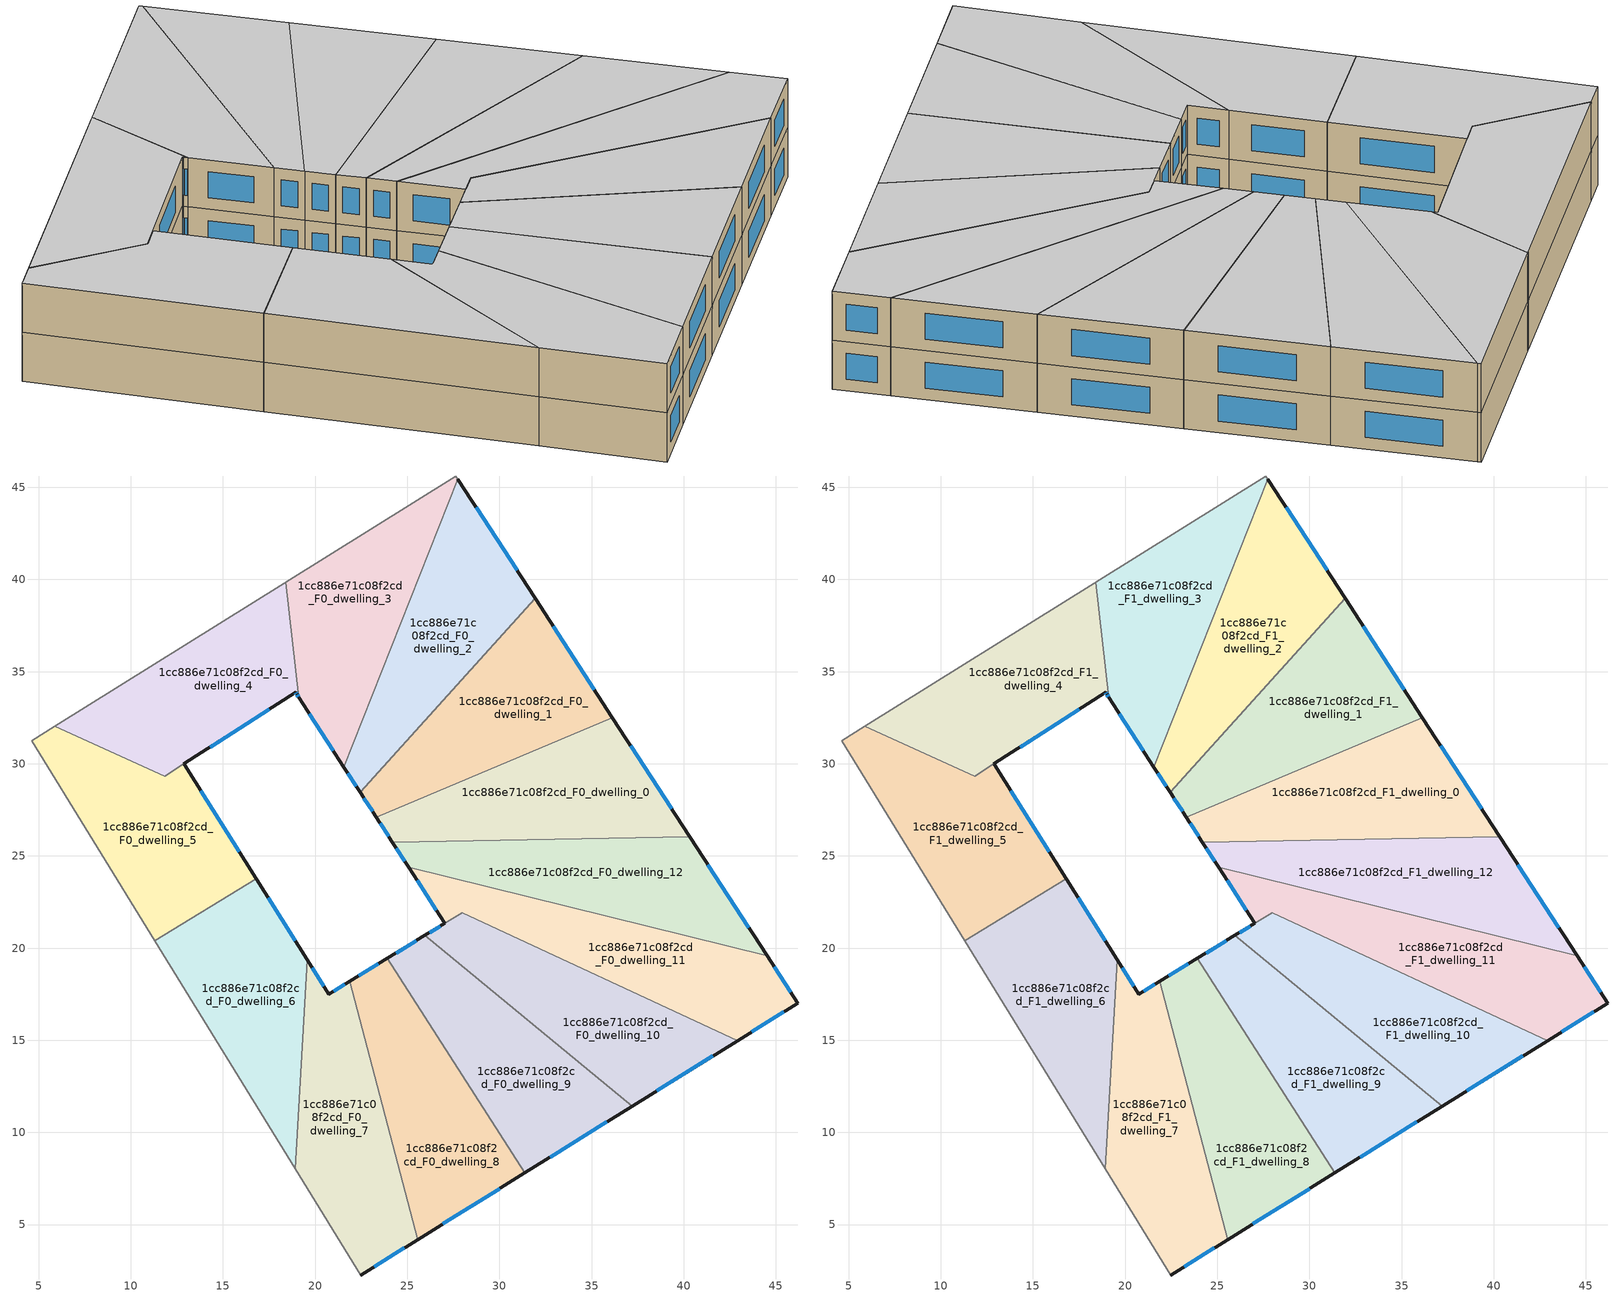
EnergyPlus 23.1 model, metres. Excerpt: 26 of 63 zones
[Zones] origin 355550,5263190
1cc886e71c08f2cd_F0_dwelling_0
 floor ground (EU_floor_Construction): 36.14,32.51 40.33,26.05 24.2,25.74 23.33,27.09 z0
 wall outside (EU_wall_Construction): 23.33,27.09 24.2,25.74 / 40.33,26.05 36.14,32.51 z0:3
 wall to 1cc886e71c08f2cd_F0_dwelling_1 (EU_wall_Construction): 36.14,32.51 23.33,27.09 z0:3
 wall to 1cc886e71c08f2cd_F0_dwelling_12 (EU_wall_Construction): 24.2,25.74 40.33,26.05 z0:3
 window (EU_Window_Construction): 23.53,26.78 24,26.06 / 39.35,27.57 37.12,30.99 z0.7:2.3
1cc886e71c08f2cd_F0_dwelling_1
 floor ground (EU_floor_Construction): 31.95,38.97 36.14,32.51 23.33,27.09 22.45,28.45 z0
 wall outside (EU_wall_Construction): 22.45,28.45 23.33,27.09 / 36.14,32.51 31.95,38.97 z0:3
 wall to 1cc886e71c08f2cd_F0_dwelling_2 (EU_wall_Construction): 31.95,38.97 22.45,28.45 z0:3
 window (EU_Window_Construction): 22.66,28.13 23.12,27.41 / 35.15,34.03 32.93,37.46 z0.7:2.3
1cc886e71c08f2cd_F0_dwelling_10
 floor ground (EU_floor_Construction): 42.93,14.99 37.2,11.42 25.96,20.68 27.04,21.34 27.99,21.92 z0
 wall outside (EU_wall_Construction): 37.2,11.42 42.93,14.99 / 27.04,21.34 25.96,20.68 z0:3
 wall to 1cc886e71c08f2cd_F0_dwelling_9 (EU_wall_Construction): 25.96,20.68 37.2,11.42 z0:3
 wall to 1cc886e71c08f2cd_F0_dwelling_11 (EU_wall_Construction): 42.93,14.99 27.99,21.92 27.04,21.34 z0:3
 window (EU_Window_Construction): 38.55,12.26 41.59,14.15 / 26.78,21.19 26.21,20.84 z0.7:2.3
1cc886e71c08f2cd_F0_dwelling_11
 floor ground (EU_floor_Construction): 44.52,19.59 46.19,17.01 42.93,14.99 27.99,21.92 27.04,21.34 25.08,24.39 z0
 wall outside (EU_wall_Construction): 25.08,24.39 27.04,21.34 / 42.93,14.99 46.19,17.01 44.52,19.59 z0:3
 wall to 1cc886e71c08f2cd_F0_dwelling_12 (EU_wall_Construction): 44.52,19.59 25.08,24.39 z0:3
 window (EU_Window_Construction): 25.54,23.67 26.58,22.06 / 45.8,17.62 44.91,18.98 / 43.7,15.46 45.43,16.54 z0.7:2.3
1cc886e71c08f2cd_F0_dwelling_12
 floor ground (EU_floor_Construction): 40.33,26.05 44.52,19.59 25.08,24.39 24.2,25.74 z0
 wall outside (EU_wall_Construction): 24.2,25.74 25.08,24.39 / 44.52,19.59 40.33,26.05 z0:3
 window (EU_Window_Construction): 24.41,25.42 24.87,24.7 / 43.54,21.1 41.32,24.53 z0.7:2.3
1cc886e71c08f2cd_F0_dwelling_2
 floor ground (EU_floor_Construction): 27.75,45.44 31.95,38.97 22.45,28.45 21.57,29.81 z0
 wall outside (EU_wall_Construction): 21.57,29.81 22.45,28.45 / 31.95,38.97 27.75,45.44 z0:3
 wall to 1cc886e71c08f2cd_F0_dwelling_3 (EU_wall_Construction): 27.75,45.44 21.57,29.81 z0:3
 window (EU_Window_Construction): 21.78,29.49 22.24,28.77 / 30.96,40.49 28.74,43.92 z0.7:2.3
1cc886e71c08f2cd_F0_dwelling_3
 floor ground (EU_floor_Construction): 27.64,45.62 27.75,45.44 21.57,29.81 19.12,33.61 18.41,39.86 z0
 wall outside (EU_wall_Construction): 19.12,33.61 21.57,29.81 z0:3
 wall adiabatic (EU_wall_Construction): 27.75,45.44 27.64,45.62 18.41,39.86 z0:3
 wall to 1cc886e71c08f2cd_F0_dwelling_4 (EU_wall_Construction): 18.41,39.86 19.12,33.61 z0:3
 window (EU_Window_Construction): 19.7,32.71 21,30.7 z0.7:2.3
1cc886e71c08f2cd_F0_dwelling_4
 floor ground (EU_floor_Construction): 18.41,39.86 19.12,33.61 19,33.79 18.95,33.88 11.85,29.33 5.88,32.04 18.32,39.8 z0
 wall outside (EU_wall_Construction): 12.89,29.99 18.95,33.88 19,33.79 19.12,33.61 z0:3
 wall adiabatic (EU_wall_Construction): 18.41,39.86 18.32,39.8 5.88,32.04 z0:3
 wall to 1cc886e71c08f2cd_F0_dwelling_5 (EU_wall_Construction): 5.88,32.04 11.85,29.33 12.89,29.99 z0:3
 window (EU_Window_Construction): 19.03,33.75 19.09,33.65 / 18.96,33.86 18.99,33.81 / 14.31,30.9 17.53,32.96 z0.7:2.3
1cc886e71c08f2cd_F0_dwelling_5
 floor ground (EU_floor_Construction): 12.89,29.99 16.81,23.75 11.32,20.4 4.63,31.26 5.88,32.04 11.85,29.32 z0
 wall outside (EU_wall_Construction): 16.81,23.75 12.89,29.99 z0:3
 wall to 1cc886e71c08f2cd_F0_dwelling_6 (EU_wall_Construction): 11.32,20.4 16.81,23.75 z0:3
 wall adiabatic (EU_wall_Construction): 5.88,32.04 4.63,31.26 11.32,20.4 z0:3
 window (EU_Window_Construction): 15.89,25.22 13.81,28.52 z0.7:2.3
1cc886e71c08f2cd_F0_dwelling_6
 floor ground (EU_floor_Construction): 16.81,23.75 19.57,19.36 18.93,8.03 11.32,20.4 z0
 wall outside (EU_wall_Construction): 19.57,19.36 16.81,23.75 z0:3
 wall to 1cc886e71c08f2cd_F0_dwelling_7 (EU_wall_Construction): 18.93,8.03 19.57,19.36 z0:3
 wall adiabatic (EU_wall_Construction): 11.32,20.4 18.93,8.03 z0:3
 window (EU_Window_Construction): 18.92,20.39 17.46,22.72 z0.7:2.3
1cc886e71c08f2cd_F0_dwelling_7
 floor ground (EU_floor_Construction): 21.89,18.21 25.57,4.19 22.48,2.26 18.93,8.03 19.57,19.36 20.74,17.51 z0
 wall outside (EU_wall_Construction): 21.89,18.21 20.74,17.51 19.57,19.36 / 22.48,2.26 25.57,4.19 z0:3
 wall to 1cc886e71c08f2cd_F0_dwelling_8 (EU_wall_Construction): 25.57,4.19 21.89,18.21 z0:3
 wall adiabatic (EU_wall_Construction): 18.93,8.03 22.48,2.26 z0:3
 window (EU_Window_Construction): 20.46,17.94 19.84,18.93 / 21.62,18.04 21.01,17.67 / 23.2,2.72 24.85,3.74 z0.7:2.3
1cc886e71c08f2cd_F0_dwelling_8
 floor ground (EU_floor_Construction): 23.91,19.44 31.38,7.8 25.57,4.19 21.89,18.21 z0
 wall outside (EU_wall_Construction): 23.91,19.44 21.89,18.21 / 25.57,4.19 31.38,7.8 z0:3
 wall to 1cc886e71c08f2cd_F0_dwelling_9 (EU_wall_Construction): 31.38,7.8 23.91,19.44 z0:3
 window (EU_Window_Construction): 23.44,19.15 22.36,18.5 / 26.94,5.04 30.02,6.95 z0.7:2.3
1cc886e71c08f2cd_F0_dwelling_9
 floor ground (EU_floor_Construction): 37.2,11.42 31.38,7.8 23.91,19.44 25.96,20.68 z0
 wall outside (EU_wall_Construction): 25.96,20.68 23.91,19.44 / 31.38,7.8 37.2,11.42 z0:3
 window (EU_Window_Construction): 25.48,20.39 24.39,19.73 / 32.75,8.65 35.83,10.57 z0.7:2.3
1cc886e71c08f2cd_F1_dwelling_0
 floor to 1cc886e71c08f2cd_F0_dwelling_0 (EU_floor_Construction): 36.14,32.51 40.33,26.05 24.2,25.74 23.33,27.09 z3
 wall outside (EU_wall_Construction): 23.33,27.09 24.2,25.74 / 40.33,26.05 36.14,32.51 z3:6
 wall to 1cc886e71c08f2cd_F1_dwelling_1 (EU_wall_Construction): 36.14,32.51 23.33,27.09 z3:6
 wall to 1cc886e71c08f2cd_F1_dwelling_12 (EU_wall_Construction): 24.2,25.74 40.33,26.05 z3:6
 window (EU_Window_Construction): 23.53,26.78 24,26.06 / 39.35,27.57 37.12,30.99 z3.7:5.3
 ceiling to 1cc886e71c08f2cd_F2_dwelling_0 (EU_floor_Construction): 40.33,26.05 36.14,32.51 23.33,27.09 24.2,25.74 z6
1cc886e71c08f2cd_F1_dwelling_1
 floor to 1cc886e71c08f2cd_F0_dwelling_1 (EU_floor_Construction): 31.95,38.97 36.14,32.51 23.33,27.09 22.45,28.45 z3
 wall outside (EU_wall_Construction): 22.45,28.45 23.33,27.09 / 36.14,32.51 31.95,38.97 z3:6
 wall to 1cc886e71c08f2cd_F1_dwelling_2 (EU_wall_Construction): 31.95,38.97 22.45,28.45 z3:6
 window (EU_Window_Construction): 22.66,28.13 23.12,27.41 / 35.15,34.03 32.93,37.46 z3.7:5.3
 ceiling to 1cc886e71c08f2cd_F2_dwelling_1 (EU_floor_Construction): 36.14,32.51 31.95,38.97 22.45,28.45 23.33,27.09 z6
1cc886e71c08f2cd_F1_dwelling_10
 floor to 1cc886e71c08f2cd_F0_dwelling_10 (EU_floor_Construction): 42.93,14.99 37.2,11.42 25.96,20.68 27.04,21.34 27.99,21.92 z3
 wall outside (EU_wall_Construction): 37.2,11.42 42.93,14.99 / 27.04,21.34 25.96,20.68 z3:6
 wall to 1cc886e71c08f2cd_F1_dwelling_9 (EU_wall_Construction): 25.96,20.68 37.2,11.42 z3:6
 wall to 1cc886e71c08f2cd_F1_dwelling_11 (EU_wall_Construction): 42.93,14.99 27.99,21.92 27.04,21.34 z3:6
 window (EU_Window_Construction): 38.55,12.26 41.59,14.15 / 26.78,21.19 26.21,20.84 z3.7:5.3
 ceiling to 1cc886e71c08f2cd_F2_dwelling_10 (EU_floor_Construction): 42.93,14.99 27.99,21.92 27.04,21.34 25.96,20.68 37.2,11.42 z6
1cc886e71c08f2cd_F1_dwelling_11
 floor to 1cc886e71c08f2cd_F0_dwelling_11 (EU_floor_Construction): 44.52,19.59 46.19,17.01 42.93,14.99 27.99,21.92 27.04,21.34 25.08,24.39 z3
 wall outside (EU_wall_Construction): 25.08,24.39 27.04,21.34 / 42.93,14.99 46.19,17.01 44.52,19.59 z3:6
 wall to 1cc886e71c08f2cd_F1_dwelling_12 (EU_wall_Construction): 44.52,19.59 25.08,24.39 z3:6
 window (EU_Window_Construction): 25.54,23.67 26.58,22.06 / 45.8,17.62 44.91,18.98 / 43.7,15.46 45.43,16.54 z3.7:5.3
 ceiling to 1cc886e71c08f2cd_F2_dwelling_11 (EU_floor_Construction): 46.19,17.01 44.52,19.59 25.08,24.39 27.04,21.34 27.99,21.92 42.93,14.99 z6
1cc886e71c08f2cd_F1_dwelling_12
 floor to 1cc886e71c08f2cd_F0_dwelling_12 (EU_floor_Construction): 40.33,26.05 44.52,19.59 25.08,24.39 24.2,25.74 z3
 wall outside (EU_wall_Construction): 24.2,25.74 25.08,24.39 / 44.52,19.59 40.33,26.05 z3:6
 window (EU_Window_Construction): 24.41,25.42 24.87,24.7 / 43.54,21.1 41.32,24.53 z3.7:5.3
 ceiling to 1cc886e71c08f2cd_F2_dwelling_12 (EU_floor_Construction): 44.52,19.59 40.33,26.05 24.2,25.74 25.08,24.39 z6
1cc886e71c08f2cd_F1_dwelling_2
 floor to 1cc886e71c08f2cd_F0_dwelling_2 (EU_floor_Construction): 27.75,45.44 31.95,38.97 22.45,28.45 21.57,29.81 z3
 wall outside (EU_wall_Construction): 21.57,29.81 22.45,28.45 / 31.95,38.97 27.75,45.44 z3:6
 wall to 1cc886e71c08f2cd_F1_dwelling_3 (EU_wall_Construction): 27.75,45.44 21.57,29.81 z3:6
 window (EU_Window_Construction): 21.78,29.49 22.24,28.77 / 30.96,40.49 28.74,43.92 z3.7:5.3
 ceiling to 1cc886e71c08f2cd_F2_dwelling_2 (EU_floor_Construction): 22.45,28.45 31.95,38.97 27.75,45.44 21.57,29.81 z6
1cc886e71c08f2cd_F1_dwelling_3
 floor to 1cc886e71c08f2cd_F0_dwelling_3 (EU_floor_Construction): 27.64,45.62 27.75,45.44 21.57,29.81 19.12,33.61 18.41,39.86 z3
 wall outside (EU_wall_Construction): 19.12,33.61 21.57,29.81 z3:6
 wall adiabatic (EU_wall_Construction): 27.75,45.44 27.64,45.62 18.41,39.86 z3:6
 wall to 1cc886e71c08f2cd_F1_dwelling_4 (EU_wall_Construction): 18.41,39.86 19.12,33.61 z3:6
 window (EU_Window_Construction): 19.7,32.71 21,30.7 z3.7:5.3
 ceiling to 1cc886e71c08f2cd_F2_dwelling_3 (EU_floor_Construction): 21.57,29.81 27.75,45.44 27.64,45.62 18.41,39.86 19.12,33.61 z6
1cc886e71c08f2cd_F1_dwelling_4
 floor to 1cc886e71c08f2cd_F0_dwelling_4 (EU_floor_Construction): 18.41,39.86 19.12,33.61 19,33.79 18.95,33.88 11.85,29.33 5.88,32.04 18.32,39.8 z3
 wall outside (EU_wall_Construction): 12.89,29.99 18.95,33.88 19,33.79 19.12,33.61 z3:6
 wall adiabatic (EU_wall_Construction): 18.41,39.86 18.32,39.8 5.88,32.04 z3:6
 wall to 1cc886e71c08f2cd_F1_dwelling_5 (EU_wall_Construction): 5.88,32.04 11.85,29.33 12.89,29.99 z3:6
 window (EU_Window_Construction): 19.03,33.75 19.09,33.65 / 18.96,33.86 18.99,33.81 / 14.31,30.9 17.53,32.96 z3.7:5.3
 ceiling to 1cc886e71c08f2cd_F2_dwelling_4 (EU_floor_Construction): 19.12,33.61 18.41,39.86 18.32,39.8 5.88,32.04 11.85,29.33 18.95,33.88 19,33.79 z6
1cc886e71c08f2cd_F1_dwelling_5
 floor to 1cc886e71c08f2cd_F0_dwelling_5 (EU_floor_Construction): 12.89,29.99 16.81,23.75 11.32,20.4 4.63,31.26 5.88,32.04 11.85,29.32 z3
 wall outside (EU_wall_Construction): 16.81,23.75 12.89,29.99 z3:6
 wall to 1cc886e71c08f2cd_F1_dwelling_6 (EU_wall_Construction): 11.32,20.4 16.81,23.75 z3:6
 wall adiabatic (EU_wall_Construction): 5.88,32.04 4.63,31.26 11.32,20.4 z3:6
 window (EU_Window_Construction): 15.89,25.22 13.81,28.52 z3.7:5.3
 ceiling to 1cc886e71c08f2cd_F2_dwelling_5 (EU_floor_Construction): 16.81,23.75 12.89,29.99 11.85,29.32 5.88,32.04 4.63,31.26 11.32,20.4 z6
1cc886e71c08f2cd_F1_dwelling_6
 floor to 1cc886e71c08f2cd_F0_dwelling_6 (EU_floor_Construction): 16.81,23.75 19.57,19.36 18.93,8.03 11.32,20.4 z3
 wall outside (EU_wall_Construction): 19.57,19.36 16.81,23.75 z3:6
 wall to 1cc886e71c08f2cd_F1_dwelling_7 (EU_wall_Construction): 18.93,8.03 19.57,19.36 z3:6
 wall adiabatic (EU_wall_Construction): 11.32,20.4 18.93,8.03 z3:6
 window (EU_Window_Construction): 18.92,20.39 17.46,22.72 z3.7:5.3
 ceiling to 1cc886e71c08f2cd_F2_dwelling_6 (EU_floor_Construction): 18.93,8.03 19.57,19.36 16.81,23.75 11.32,20.4 z6
1cc886e71c08f2cd_F1_dwelling_7
 floor to 1cc886e71c08f2cd_F0_dwelling_7 (EU_floor_Construction): 21.89,18.21 25.57,4.19 22.48,2.26 18.93,8.03 19.57,19.36 20.74,17.51 z3
 wall outside (EU_wall_Construction): 21.89,18.21 20.74,17.51 19.57,19.36 / 22.48,2.26 25.57,4.19 z3:6
 wall to 1cc886e71c08f2cd_F1_dwelling_8 (EU_wall_Construction): 25.57,4.19 21.89,18.21 z3:6
 wall adiabatic (EU_wall_Construction): 18.93,8.03 22.48,2.26 z3:6
 window (EU_Window_Construction): 20.46,17.94 19.84,18.93 / 21.62,18.04 21.01,17.67 / 23.2,2.72 24.85,3.74 z3.7:5.3
 ceiling to 1cc886e71c08f2cd_F2_dwelling_7 (EU_floor_Construction): 25.57,4.19 21.89,18.21 20.74,17.51 19.57,19.36 18.93,8.03 22.48,2.26 z6
1cc886e71c08f2cd_F1_dwelling_8
 floor to 1cc886e71c08f2cd_F0_dwelling_8 (EU_floor_Construction): 23.91,19.44 31.38,7.8 25.57,4.19 21.89,18.21 z3
 wall outside (EU_wall_Construction): 23.91,19.44 21.89,18.21 / 25.57,4.19 31.38,7.8 z3:6
 wall to 1cc886e71c08f2cd_F1_dwelling_9 (EU_wall_Construction): 31.38,7.8 23.91,19.44 z3:6
 window (EU_Window_Construction): 23.44,19.15 22.36,18.5 / 26.94,5.04 30.02,6.95 z3.7:5.3
 ceiling to 1cc886e71c08f2cd_F2_dwelling_8 (EU_floor_Construction): 31.38,7.8 23.91,19.44 21.89,18.21 25.57,4.19 z6
1cc886e71c08f2cd_F1_dwelling_9
 floor to 1cc886e71c08f2cd_F0_dwelling_9 (EU_floor_Construction): 37.2,11.42 31.38,7.8 23.91,19.44 25.96,20.68 z3
 wall outside (EU_wall_Construction): 25.96,20.68 23.91,19.44 / 31.38,7.8 37.2,11.42 z3:6
 window (EU_Window_Construction): 25.48,20.39 24.39,19.73 / 32.75,8.65 35.83,10.57 z3.7:5.3
 ceiling to 1cc886e71c08f2cd_F2_dwelling_9 (EU_floor_Construction): 37.2,11.42 25.96,20.68 23.91,19.44 31.38,7.8 z6
[Building]
EU S2 Campaign: North Axis=0; Terrain=City; Solar Distribution=FullExterior
[Site:Location]
Budapest.Ferenc.Liszt.Intl.AP: Latitude=47.437; Longitude=19.256; Time Zone=1; Elevation=185
[SizingPeriod:WeatherFileDays]
AnnualSizingPeriod: Begin Month=1; Begin Day of Month=1; End Month=12; End Day of Month=31; Day of Week for Start Day=Monday; Use Weather File Daylight Saving Period=No; Use Weather File Rain and Snow Indicators=No
[MATERIAL]
EU_InternalMass_Material: Roughness=MediumRough; Thickness=0.1; Conductivity=1; Density=1800; Specific Heat=900; Thermal Absorptance=0.9; Solar Absorptance=0.7; Visible Absorptance=0.7
[MATERIAL:NOMASS] Roughness=MediumRough; Thermal Absorptance=0.9; Solar Absorptance=0.7; Visible Absorptance=0.7
Name | Thermal Resistance
EU_wall_NoMass | 0.832559
EU_floor_NoMass | 0.872794
[WINDOWMATERIAL:SIMPLEGLAZINGSYSTEM]
EU_Window_SimpleGlazing: UFactor=2.79869; Solar Heat Gain Coefficient=0.75; Visible Transmittance=0.75
[CONSTRUCTION]
EU_wall_Construction: EU_wall_NoMass
EU_floor_Construction: EU_floor_NoMass
EU_Window_Construction: EU_Window_SimpleGlazing
EU_InternalMass_Construction: EU_InternalMass_Material
[ZONE] Type=1; Multiplier=1; Ceiling Height=autocalculate; Floor Area=autocalculate; Part of Total Floor Area=Yes
Name | Volume
1cc886e71c08f2cd_F0_dwelling_0; 1cc886e71c08f2cd_F1_dwelling_0 | 191.43
1cc886e71c08f2cd_F0_dwelling_1; 1cc886e71c08f2cd_F1_dwelling_1 | 191.447
1cc886e71c08f2cd_F0_dwelling_10; 1cc886e71c08f2cd_F1_dwelling_10 | 188.599
1cc886e71c08f2cd_F0_dwelling_11; 1cc886e71c08f2cd_F1_dwelling_11 | 194.314
1cc886e71c08f2cd_F0_dwelling_12; 1cc886e71c08f2cd_F1_dwelling_12 | 191.456
1cc886e71c08f2cd_F0_dwelling_2; 1cc886e71c08f2cd_F1_dwelling_2 | 191.477
1cc886e71c08f2cd_F0_dwelling_3; 1cc886e71c08f2cd_F1_dwelling_3 | 189.603
1cc886e71c08f2cd_F0_dwelling_4; 1cc886e71c08f2cd_F1_dwelling_4 | 189.761
1cc886e71c08f2cd_F0_dwelling_5; 1cc886e71c08f2cd_F1_dwelling_5 | 194.919
1cc886e71c08f2cd_F0_dwelling_6; 1cc886e71c08f2cd_F1_dwelling_6 | 191.439
1cc886e71c08f2cd_F0_dwelling_7; 1cc886e71c08f2cd_F1_dwelling_7 | 191.449
1cc886e71c08f2cd_F0_dwelling_8; 1cc886e71c08f2cd_F1_dwelling_8 | 191.465
1cc886e71c08f2cd_F0_dwelling_9; 1cc886e71c08f2cd_F1_dwelling_9 | 191.435
[INTERNALMASS] Construction=EU_InternalMass_Construction
Name | Zone or ZoneList | Surface Area
1cc886e71c08f2cd_F0_dwelling_0_EU_InternalMass | 1cc886e71c08f2cd_F0_dwelling_0 | 63.8101
1cc886e71c08f2cd_F0_dwelling_1_EU_InternalMass | 1cc886e71c08f2cd_F0_dwelling_1 | 63.8158
1cc886e71c08f2cd_F0_dwelling_2_EU_InternalMass | 1cc886e71c08f2cd_F0_dwelling_2 | 63.8259
1cc886e71c08f2cd_F0_dwelling_3_EU_InternalMass | 1cc886e71c08f2cd_F0_dwelling_3 | 63.1991
1cc886e71c08f2cd_F0_dwelling_4_EU_InternalMass | 1cc886e71c08f2cd_F0_dwelling_4 | 63.2713
1cc886e71c08f2cd_F0_dwelling_5_EU_InternalMass | 1cc886e71c08f2cd_F0_dwelling_5 | 64.9723
1cc886e71c08f2cd_F0_dwelling_6_EU_InternalMass | 1cc886e71c08f2cd_F0_dwelling_6 | 63.813
1cc886e71c08f2cd_F0_dwelling_7_EU_InternalMass | 1cc886e71c08f2cd_F0_dwelling_7 | 63.816
1cc886e71c08f2cd_F0_dwelling_8_EU_InternalMass | 1cc886e71c08f2cd_F0_dwelling_8 | 63.8215
1cc886e71c08f2cd_F0_dwelling_9_EU_InternalMass | 1cc886e71c08f2cd_F0_dwelling_9 | 63.8116
1cc886e71c08f2cd_F0_dwelling_10_EU_InternalMass | 1cc886e71c08f2cd_F0_dwelling_10 | 62.869
1cc886e71c08f2cd_F0_dwelling_11_EU_InternalMass | 1cc886e71c08f2cd_F0_dwelling_11 | 64.7733
1cc886e71c08f2cd_F0_dwelling_12_EU_InternalMass | 1cc886e71c08f2cd_F0_dwelling_12 | 63.8188
1cc886e71c08f2cd_F1_dwelling_0_EU_InternalMass | 1cc886e71c08f2cd_F1_dwelling_0 | 63.8101
1cc886e71c08f2cd_F1_dwelling_1_EU_InternalMass | 1cc886e71c08f2cd_F1_dwelling_1 | 63.8158
1cc886e71c08f2cd_F1_dwelling_2_EU_InternalMass | 1cc886e71c08f2cd_F1_dwelling_2 | 63.8259
1cc886e71c08f2cd_F1_dwelling_3_EU_InternalMass | 1cc886e71c08f2cd_F1_dwelling_3 | 63.1991
1cc886e71c08f2cd_F1_dwelling_4_EU_InternalMass | 1cc886e71c08f2cd_F1_dwelling_4 | 63.2713
1cc886e71c08f2cd_F1_dwelling_5_EU_InternalMass | 1cc886e71c08f2cd_F1_dwelling_5 | 64.9723
1cc886e71c08f2cd_F1_dwelling_6_EU_InternalMass | 1cc886e71c08f2cd_F1_dwelling_6 | 63.813
1cc886e71c08f2cd_F1_dwelling_7_EU_InternalMass | 1cc886e71c08f2cd_F1_dwelling_7 | 63.816
1cc886e71c08f2cd_F1_dwelling_8_EU_InternalMass | 1cc886e71c08f2cd_F1_dwelling_8 | 63.8215
1cc886e71c08f2cd_F1_dwelling_9_EU_InternalMass | 1cc886e71c08f2cd_F1_dwelling_9 | 63.8116
1cc886e71c08f2cd_F1_dwelling_10_EU_InternalMass | 1cc886e71c08f2cd_F1_dwelling_10 | 62.869
1cc886e71c08f2cd_F1_dwelling_11_EU_InternalMass | 1cc886e71c08f2cd_F1_dwelling_11 | 64.7733
1cc886e71c08f2cd_F1_dwelling_12_EU_InternalMass | 1cc886e71c08f2cd_F1_dwelling_12 | 63.8188
[OTHEREQUIPMENT] Fuel Type=Electricity; Design Level Calculation Method=Watts/Area; Power per Zone Floor Area=1; Fraction Latent=0; Fraction Radiant=0; Fraction Lost=0; Carbon Dioxide Generation Rate=0; EndUse Subcategory=EU_Step8_InternalGains
Name | Zone or ZoneList or Space or SpaceList | Schedule
EU_Step8_InternalGain_1cc886e71c08f2cd_F0_dwelling_0_f000 | 1cc886e71c08f2cd_F0_dwelling_0 | EU_Step8_GainSchedule_1cc886e71c08f2cd_F0_dwelling_0_f000
EU_Step8_InternalGain_1cc886e71c08f2cd_F0_dwelling_1_f000 | 1cc886e71c08f2cd_F0_dwelling_1 | EU_Step8_GainSchedule_1cc886e71c08f2cd_F0_dwelling_1_f000
EU_Step8_InternalGain_1cc886e71c08f2cd_F0_dwelling_2_f000 | 1cc886e71c08f2cd_F0_dwelling_2 | EU_Step8_GainSchedule_1cc886e71c08f2cd_F0_dwelling_2_f000
EU_Step8_InternalGain_1cc886e71c08f2cd_F0_dwelling_3_f000 | 1cc886e71c08f2cd_F0_dwelling_3 | EU_Step8_GainSchedule_1cc886e71c08f2cd_F0_dwelling_3_f000
EU_Step8_InternalGain_1cc886e71c08f2cd_F0_dwelling_4_f000 | 1cc886e71c08f2cd_F0_dwelling_4 | EU_Step8_GainSchedule_1cc886e71c08f2cd_F0_dwelling_4_f000
EU_Step8_InternalGain_1cc886e71c08f2cd_F0_dwelling_5_f000 | 1cc886e71c08f2cd_F0_dwelling_5 | EU_Step8_GainSchedule_1cc886e71c08f2cd_F0_dwelling_5_f000
EU_Step8_InternalGain_1cc886e71c08f2cd_F0_dwelling_6_f000 | 1cc886e71c08f2cd_F0_dwelling_6 | EU_Step8_GainSchedule_1cc886e71c08f2cd_F0_dwelling_6_f000
EU_Step8_InternalGain_1cc886e71c08f2cd_F0_dwelling_7_f000 | 1cc886e71c08f2cd_F0_dwelling_7 | EU_Step8_GainSchedule_1cc886e71c08f2cd_F0_dwelling_7_f000
EU_Step8_InternalGain_1cc886e71c08f2cd_F0_dwelling_8_f000 | 1cc886e71c08f2cd_F0_dwelling_8 | EU_Step8_GainSchedule_1cc886e71c08f2cd_F0_dwelling_8_f000
EU_Step8_InternalGain_1cc886e71c08f2cd_F0_dwelling_9_f000 | 1cc886e71c08f2cd_F0_dwelling_9 | EU_Step8_GainSchedule_1cc886e71c08f2cd_F0_dwelling_9_f000
EU_Step8_InternalGain_1cc886e71c08f2cd_F0_dwelling_10_f000 | 1cc886e71c08f2cd_F0_dwelling_10 | EU_Step8_GainSchedule_1cc886e71c08f2cd_F0_dwelling_10_f000
EU_Step8_InternalGain_1cc886e71c08f2cd_F0_dwelling_11_f000 | 1cc886e71c08f2cd_F0_dwelling_11 | EU_Step8_GainSchedule_1cc886e71c08f2cd_F0_dwelling_11_f000
EU_Step8_InternalGain_1cc886e71c08f2cd_F0_dwelling_12_f000 | 1cc886e71c08f2cd_F0_dwelling_12 | EU_Step8_GainSchedule_1cc886e71c08f2cd_F0_dwelling_12_f000
EU_Step8_InternalGain_1cc886e71c08f2cd_F1_dwelling_0_f000 | 1cc886e71c08f2cd_F1_dwelling_0 | EU_Step8_GainSchedule_1cc886e71c08f2cd_F1_dwelling_0_f000
EU_Step8_InternalGain_1cc886e71c08f2cd_F1_dwelling_1_f000 | 1cc886e71c08f2cd_F1_dwelling_1 | EU_Step8_GainSchedule_1cc886e71c08f2cd_F1_dwelling_1_f000
EU_Step8_InternalGain_1cc886e71c08f2cd_F1_dwelling_2_f000 | 1cc886e71c08f2cd_F1_dwelling_2 | EU_Step8_GainSchedule_1cc886e71c08f2cd_F1_dwelling_2_f000
EU_Step8_InternalGain_1cc886e71c08f2cd_F1_dwelling_3_f000 | 1cc886e71c08f2cd_F1_dwelling_3 | EU_Step8_GainSchedule_1cc886e71c08f2cd_F1_dwelling_3_f000
EU_Step8_InternalGain_1cc886e71c08f2cd_F1_dwelling_4_f000 | 1cc886e71c08f2cd_F1_dwelling_4 | EU_Step8_GainSchedule_1cc886e71c08f2cd_F1_dwelling_4_f000
EU_Step8_InternalGain_1cc886e71c08f2cd_F1_dwelling_5_f000 | 1cc886e71c08f2cd_F1_dwelling_5 | EU_Step8_GainSchedule_1cc886e71c08f2cd_F1_dwelling_5_f000
EU_Step8_InternalGain_1cc886e71c08f2cd_F1_dwelling_6_f000 | 1cc886e71c08f2cd_F1_dwelling_6 | EU_Step8_GainSchedule_1cc886e71c08f2cd_F1_dwelling_6_f000
EU_Step8_InternalGain_1cc886e71c08f2cd_F1_dwelling_7_f000 | 1cc886e71c08f2cd_F1_dwelling_7 | EU_Step8_GainSchedule_1cc886e71c08f2cd_F1_dwelling_7_f000
EU_Step8_InternalGain_1cc886e71c08f2cd_F1_dwelling_8_f000 | 1cc886e71c08f2cd_F1_dwelling_8 | EU_Step8_GainSchedule_1cc886e71c08f2cd_F1_dwelling_8_f000
EU_Step8_InternalGain_1cc886e71c08f2cd_F1_dwelling_9_f000 | 1cc886e71c08f2cd_F1_dwelling_9 | EU_Step8_GainSchedule_1cc886e71c08f2cd_F1_dwelling_9_f000
EU_Step8_InternalGain_1cc886e71c08f2cd_F1_dwelling_10_f000 | 1cc886e71c08f2cd_F1_dwelling_10 | EU_Step8_GainSchedule_1cc886e71c08f2cd_F1_dwelling_10_f000
EU_Step8_InternalGain_1cc886e71c08f2cd_F1_dwelling_11_f000 | 1cc886e71c08f2cd_F1_dwelling_11 | EU_Step8_GainSchedule_1cc886e71c08f2cd_F1_dwelling_11_f000
EU_Step8_InternalGain_1cc886e71c08f2cd_F1_dwelling_12_f000 | 1cc886e71c08f2cd_F1_dwelling_12 | EU_Step8_GainSchedule_1cc886e71c08f2cd_F1_dwelling_12_f000
[ZONEVENTILATION:DESIGNFLOWRATE] Schedule=EU_AlwaysOn; Design Flow Rate Calculation Method=AirChanges/Hour; Air Changes per Hour=0.475469; Ventilation Type=Natural; Fan Pressure Rise=0; Fan Total Efficiency=1; Constant Term Coefficient=1; Temperature Term Coefficient=0; Velocity Term Coefficient=0; Velocity Squared Term Coefficient=0; Minimum Indoor Temperature=-100; Maximum Indoor Temperature=100; Delta Temperature=-100; Minimum Outdoor Temperature=-100; Maximum Outdoor Temperature=100; Maximum Wind Speed=40
Name | Zone or ZoneList or Space or SpaceList
EU_ConstantAir_1cc886e71c08f2cd_F0_dwelling_0 | 1cc886e71c08f2cd_F0_dwelling_0
EU_ConstantAir_1cc886e71c08f2cd_F0_dwelling_1 | 1cc886e71c08f2cd_F0_dwelling_1
EU_ConstantAir_1cc886e71c08f2cd_F0_dwelling_2 | 1cc886e71c08f2cd_F0_dwelling_2
EU_ConstantAir_1cc886e71c08f2cd_F0_dwelling_3 | 1cc886e71c08f2cd_F0_dwelling_3
EU_ConstantAir_1cc886e71c08f2cd_F0_dwelling_4 | 1cc886e71c08f2cd_F0_dwelling_4
EU_ConstantAir_1cc886e71c08f2cd_F0_dwelling_5 | 1cc886e71c08f2cd_F0_dwelling_5
EU_ConstantAir_1cc886e71c08f2cd_F0_dwelling_6 | 1cc886e71c08f2cd_F0_dwelling_6
EU_ConstantAir_1cc886e71c08f2cd_F0_dwelling_7 | 1cc886e71c08f2cd_F0_dwelling_7
EU_ConstantAir_1cc886e71c08f2cd_F0_dwelling_8 | 1cc886e71c08f2cd_F0_dwelling_8
EU_ConstantAir_1cc886e71c08f2cd_F0_dwelling_9 | 1cc886e71c08f2cd_F0_dwelling_9
EU_ConstantAir_1cc886e71c08f2cd_F0_dwelling_10 | 1cc886e71c08f2cd_F0_dwelling_10
EU_ConstantAir_1cc886e71c08f2cd_F0_dwelling_11 | 1cc886e71c08f2cd_F0_dwelling_11
EU_ConstantAir_1cc886e71c08f2cd_F0_dwelling_12 | 1cc886e71c08f2cd_F0_dwelling_12
EU_ConstantAir_1cc886e71c08f2cd_F1_dwelling_0 | 1cc886e71c08f2cd_F1_dwelling_0
EU_ConstantAir_1cc886e71c08f2cd_F1_dwelling_1 | 1cc886e71c08f2cd_F1_dwelling_1
EU_ConstantAir_1cc886e71c08f2cd_F1_dwelling_2 | 1cc886e71c08f2cd_F1_dwelling_2
EU_ConstantAir_1cc886e71c08f2cd_F1_dwelling_3 | 1cc886e71c08f2cd_F1_dwelling_3
EU_ConstantAir_1cc886e71c08f2cd_F1_dwelling_4 | 1cc886e71c08f2cd_F1_dwelling_4
EU_ConstantAir_1cc886e71c08f2cd_F1_dwelling_5 | 1cc886e71c08f2cd_F1_dwelling_5
EU_ConstantAir_1cc886e71c08f2cd_F1_dwelling_6 | 1cc886e71c08f2cd_F1_dwelling_6
EU_ConstantAir_1cc886e71c08f2cd_F1_dwelling_7 | 1cc886e71c08f2cd_F1_dwelling_7
EU_ConstantAir_1cc886e71c08f2cd_F1_dwelling_8 | 1cc886e71c08f2cd_F1_dwelling_8
EU_ConstantAir_1cc886e71c08f2cd_F1_dwelling_9 | 1cc886e71c08f2cd_F1_dwelling_9
EU_ConstantAir_1cc886e71c08f2cd_F1_dwelling_10 | 1cc886e71c08f2cd_F1_dwelling_10
EU_ConstantAir_1cc886e71c08f2cd_F1_dwelling_11 | 1cc886e71c08f2cd_F1_dwelling_11
EU_ConstantAir_1cc886e71c08f2cd_F1_dwelling_12 | 1cc886e71c08f2cd_F1_dwelling_12
[HVACTEMPLATE:THERMOSTAT] Constant Heating Setpoint=20; Constant Cooling Setpoint=50
EU_HeatOnly_1cc886e71c08f2cd_F0_dwelling_0; EU_HeatOnly_1cc886e71c08f2cd_F0_dwelling_1; EU_HeatOnly_1cc886e71c08f2cd_F0_dwelling_2; EU_HeatOnly_1cc886e71c08f2cd_F0_dwelling_3; EU_HeatOnly_1cc886e71c08f2cd_F0_dwelling_4; EU_HeatOnly_1cc886e71c08f2cd_F0_dwelling_5; EU_HeatOnly_1cc886e71c08f2cd_F0_dwelling_6; EU_HeatOnly_1cc886e71c08f2cd_F0_dwelling_7; EU_HeatOnly_1cc886e71c08f2cd_F0_dwelling_8; EU_HeatOnly_1cc886e71c08f2cd_F0_dwelling_9; EU_HeatOnly_1cc886e71c08f2cd_F0_dwelling_10; EU_HeatOnly_1cc886e71c08f2cd_F0_dwelling_11; EU_HeatOnly_1cc886e71c08f2cd_F0_dwelling_12; EU_HeatOnly_1cc886e71c08f2cd_F1_dwelling_0; EU_HeatOnly_1cc886e71c08f2cd_F1_dwelling_1; EU_HeatOnly_1cc886e71c08f2cd_F1_dwelling_2; EU_HeatOnly_1cc886e71c08f2cd_F1_dwelling_3; EU_HeatOnly_1cc886e71c08f2cd_F1_dwelling_4; EU_HeatOnly_1cc886e71c08f2cd_F1_dwelling_5; EU_HeatOnly_1cc886e71c08f2cd_F1_dwelling_6; EU_HeatOnly_1cc886e71c08f2cd_F1_dwelling_7; EU_HeatOnly_1cc886e71c08f2cd_F1_dwelling_8; EU_HeatOnly_1cc886e71c08f2cd_F1_dwelling_9; EU_HeatOnly_1cc886e71c08f2cd_F1_dwelling_10; EU_HeatOnly_1cc886e71c08f2cd_F1_dwelling_11; EU_HeatOnly_1cc886e71c08f2cd_F1_dwelling_12; EU_HeatOnly_1cc886e71c08f2cd_F2_dwelling_0; EU_HeatOnly_1cc886e71c08f2cd_F2_dwelling_1; EU_HeatOnly_1cc886e71c08f2cd_F2_dwelling_2; EU_HeatOnly_1cc886e71c08f2cd_F2_dwelling_3; EU_HeatOnly_1cc886e71c08f2cd_F2_dwelling_4; EU_HeatOnly_1cc886e71c08f2cd_F2_dwelling_5; EU_HeatOnly_1cc886e71c08f2cd_F2_dwelling_6; EU_HeatOnly_1cc886e71c08f2cd_F2_dwelling_7; EU_HeatOnly_1cc886e71c08f2cd_F2_dwelling_8; EU_HeatOnly_1cc886e71c08f2cd_F2_dwelling_9; EU_HeatOnly_1cc886e71c08f2cd_F2_dwelling_10; EU_HeatOnly_1cc886e71c08f2cd_F2_dwelling_11; EU_HeatOnly_1cc886e71c08f2cd_F2_dwelling_12; EU_HeatOnly_1cc886e71c08f2cd_F3_dwelling_0; EU_HeatOnly_1cc886e71c08f2cd_F3_dwelling_1; EU_HeatOnly_1cc886e71c08f2cd_F3_dwelling_2; EU_HeatOnly_1cc886e71c08f2cd_F3_dwelling_3; EU_HeatOnly_1cc886e71c08f2cd_F3_dwelling_4; EU_HeatOnly_1cc886e71c08f2cd_F3_dwelling_5; EU_HeatOnly_1cc886e71c08f2cd_F3_dwelling_6; EU_HeatOnly_1cc886e71c08f2cd_F3_dwelling_7; EU_HeatOnly_1cc886e71c08f2cd_F3_dwelling_8; EU_HeatOnly_1cc886e71c08f2cd_F3_dwelling_9; EU_HeatOnly_1cc886e71c08f2cd_F3_dwelling_10; EU_HeatOnly_1cc886e71c08f2cd_F3_dwelling_11; EU_HeatOnly_1cc886e71c08f2cd_F4_dwelling_0; EU_HeatOnly_1cc886e71c08f2cd_F4_dwelling_1; EU_HeatOnly_1cc886e71c08f2cd_F4_dwelling_2; EU_HeatOnly_1cc886e71c08f2cd_F4_dwelling_3; EU_HeatOnly_1cc886e71c08f2cd_F4_dwelling_4; EU_HeatOnly_1cc886e71c08f2cd_F4_dwelling_5; EU_HeatOnly_1cc886e71c08f2cd_F4_dwelling_6; EU_HeatOnly_1cc886e71c08f2cd_F4_dwelling_7; EU_HeatOnly_1cc886e71c08f2cd_F4_dwelling_8; EU_HeatOnly_1cc886e71c08f2cd_F4_dwelling_9; EU_HeatOnly_1cc886e71c08f2cd_F4_dwelling_10; EU_HeatOnly_1cc886e71c08f2cd_F4_dwelling_11
[HVACTEMPLATE:ZONE:IDEALLOADSAIRSYSTEM] System Availability Schedule=EU_AlwaysOn; Maximum Heating Supply Air Temperature=50; Minimum Cooling Supply Air Temperature=13; Maximum Heating Supply Air Humidity Ratio=0.0156; Minimum Cooling Supply Air Humidity Ratio=0.0077; Heating Limit=NoLimit; Cooling Limit=NoLimit; Heating Availability Schedule=EU_AlwaysOn; Cooling Availability Schedule=EU_CoolingOff; Dehumidification Control Type=ConstantSensibleHeatRatio; Cooling Sensible Heat Ratio=0.7; Dehumidification Setpoint=60; Humidification Control Type=None; Humidification Setpoint=30; Outdoor Air Method=None; Outdoor Air Flow Rate per Person=0.00944; Outdoor Air Flow Rate per Zone Floor Area=0; Outdoor Air Flow Rate per Zone=0; Demand Controlled Ventilation Type=None; Outdoor Air Economizer Type=NoEconomizer; Heat Recovery Type=None; Sensible Heat Recovery Effectiveness=0.7; Latent Heat Recovery Effectiveness=0.65
Name | Template Thermostat
1cc886e71c08f2cd_F0_dwelling_0 | EU_HeatOnly_1cc886e71c08f2cd_F0_dwelling_0
1cc886e71c08f2cd_F0_dwelling_1 | EU_HeatOnly_1cc886e71c08f2cd_F0_dwelling_1
1cc886e71c08f2cd_F0_dwelling_2 | EU_HeatOnly_1cc886e71c08f2cd_F0_dwelling_2
1cc886e71c08f2cd_F0_dwelling_3 | EU_HeatOnly_1cc886e71c08f2cd_F0_dwelling_3
1cc886e71c08f2cd_F0_dwelling_4 | EU_HeatOnly_1cc886e71c08f2cd_F0_dwelling_4
1cc886e71c08f2cd_F0_dwelling_5 | EU_HeatOnly_1cc886e71c08f2cd_F0_dwelling_5
1cc886e71c08f2cd_F0_dwelling_6 | EU_HeatOnly_1cc886e71c08f2cd_F0_dwelling_6
1cc886e71c08f2cd_F0_dwelling_7 | EU_HeatOnly_1cc886e71c08f2cd_F0_dwelling_7
1cc886e71c08f2cd_F0_dwelling_8 | EU_HeatOnly_1cc886e71c08f2cd_F0_dwelling_8
1cc886e71c08f2cd_F0_dwelling_9 | EU_HeatOnly_1cc886e71c08f2cd_F0_dwelling_9
1cc886e71c08f2cd_F0_dwelling_10 | EU_HeatOnly_1cc886e71c08f2cd_F0_dwelling_10
1cc886e71c08f2cd_F0_dwelling_11 | EU_HeatOnly_1cc886e71c08f2cd_F0_dwelling_11
1cc886e71c08f2cd_F0_dwelling_12 | EU_HeatOnly_1cc886e71c08f2cd_F0_dwelling_12
1cc886e71c08f2cd_F1_dwelling_0 | EU_HeatOnly_1cc886e71c08f2cd_F1_dwelling_0
1cc886e71c08f2cd_F1_dwelling_1 | EU_HeatOnly_1cc886e71c08f2cd_F1_dwelling_1
1cc886e71c08f2cd_F1_dwelling_2 | EU_HeatOnly_1cc886e71c08f2cd_F1_dwelling_2
1cc886e71c08f2cd_F1_dwelling_3 | EU_HeatOnly_1cc886e71c08f2cd_F1_dwelling_3
1cc886e71c08f2cd_F1_dwelling_4 | EU_HeatOnly_1cc886e71c08f2cd_F1_dwelling_4
1cc886e71c08f2cd_F1_dwelling_5 | EU_HeatOnly_1cc886e71c08f2cd_F1_dwelling_5
1cc886e71c08f2cd_F1_dwelling_6 | EU_HeatOnly_1cc886e71c08f2cd_F1_dwelling_6
1cc886e71c08f2cd_F1_dwelling_7 | EU_HeatOnly_1cc886e71c08f2cd_F1_dwelling_7
1cc886e71c08f2cd_F1_dwelling_8 | EU_HeatOnly_1cc886e71c08f2cd_F1_dwelling_8
1cc886e71c08f2cd_F1_dwelling_9 | EU_HeatOnly_1cc886e71c08f2cd_F1_dwelling_9
1cc886e71c08f2cd_F1_dwelling_10 | EU_HeatOnly_1cc886e71c08f2cd_F1_dwelling_10
1cc886e71c08f2cd_F1_dwelling_11 | EU_HeatOnly_1cc886e71c08f2cd_F1_dwelling_11
1cc886e71c08f2cd_F1_dwelling_12 | EU_HeatOnly_1cc886e71c08f2cd_F1_dwelling_12
[SIZING:ZONE] Zone Cooling Design Supply Air Temperature Input Method=SupplyAirTemperature; Zone Cooling Design Supply Air Temperature=13; Zone Heating Design Supply Air Temperature Input Method=SupplyAirTemperature; Zone Heating Design Supply Air Temperature=50; Zone Cooling Design Supply Air Humidity Ratio=0.008; Zone Heating Design Supply Air Humidity Ratio=0.008; Cooling Design Air Flow Method=DesignDay; Cooling Design Air Flow Rate=0; Cooling Minimum Air Flow per Zone Floor Area=0.000762; Cooling Minimum Air Flow=0; Cooling Minimum Air Flow Fraction=0.2; Heating Design Air Flow Method=DesignDay; Heating Design Air Flow Rate=0; Heating Maximum Air Flow per Zone Floor Area=0.002032; Heating Maximum Air Flow=0.141576; Heating Maximum Air Flow Fraction=0.3; Account for Dedicated Outdoor Air System=No; Dedicated Outdoor Air System Control Strategy=NeutralSupplyAir; Dedicated Outdoor Air Low Setpoint Temperature for Design=autosize; Dedicated Outdoor Air High Setpoint Temperature for Design=autosize; Zone Load Sizing Method=Sensible Load Only No Latent Load; Zone Latent Cooling Design Supply Air Humidity Ratio Input Method=HumidityRatioDifference; Zone Cooling Design Supply Air Humidity Ratio Difference=0.005; Zone Latent Heating Design Supply Air Humidity Ratio Input Method=HumidityRatioDifference; Zone Humidification Design Supply Air Humidity Ratio Difference=0.005
1cc886e71c08f2cd_F0_dwelling_0; 1cc886e71c08f2cd_F0_dwelling_1; 1cc886e71c08f2cd_F0_dwelling_2; 1cc886e71c08f2cd_F0_dwelling_3; 1cc886e71c08f2cd_F0_dwelling_4; 1cc886e71c08f2cd_F0_dwelling_5; 1cc886e71c08f2cd_F0_dwelling_6; 1cc886e71c08f2cd_F0_dwelling_7; 1cc886e71c08f2cd_F0_dwelling_8; 1cc886e71c08f2cd_F0_dwelling_9; 1cc886e71c08f2cd_F0_dwelling_10; 1cc886e71c08f2cd_F0_dwelling_11; 1cc886e71c08f2cd_F0_dwelling_12; 1cc886e71c08f2cd_F1_dwelling_0; 1cc886e71c08f2cd_F1_dwelling_1; 1cc886e71c08f2cd_F1_dwelling_2; 1cc886e71c08f2cd_F1_dwelling_3; 1cc886e71c08f2cd_F1_dwelling_4; 1cc886e71c08f2cd_F1_dwelling_5; 1cc886e71c08f2cd_F1_dwelling_6; 1cc886e71c08f2cd_F1_dwelling_7; 1cc886e71c08f2cd_F1_dwelling_8; 1cc886e71c08f2cd_F1_dwelling_9; 1cc886e71c08f2cd_F1_dwelling_10; 1cc886e71c08f2cd_F1_dwelling_11; 1cc886e71c08f2cd_F1_dwelling_12
[SCHEDULE:CONSTANT]
Name | Hourly Value
EU_AlwaysOn | 1
EU_CoolingOff | 0
[SCHEDULE:FILE] Column Number=1; Rows to Skip at Top=0; Number of Hours of Data=8760; Column Separator=Comma; Interpolate to Timestep=No; Minutes per Item=60; Adjust Schedule for Daylight Savings=Yes
Name | File
EU_Step8_GainSchedule_1cc886e71c08f2cd_F0_dwelling_0_f000 | ../../schedules/1cc886e71c08f2cd/1cc886e71c08f2cd_F0_dwelling_0_f000_gain.csv
EU_Step8_GainSchedule_1cc886e71c08f2cd_F0_dwelling_1_f000 | ../../schedules/1cc886e71c08f2cd/1cc886e71c08f2cd_F0_dwelling_1_f000_gain.csv
EU_Step8_GainSchedule_1cc886e71c08f2cd_F0_dwelling_2_f000 | ../../schedules/1cc886e71c08f2cd/1cc886e71c08f2cd_F0_dwelling_2_f000_gain.csv
EU_Step8_GainSchedule_1cc886e71c08f2cd_F0_dwelling_3_f000 | ../../schedules/1cc886e71c08f2cd/1cc886e71c08f2cd_F0_dwelling_3_f000_gain.csv
EU_Step8_GainSchedule_1cc886e71c08f2cd_F0_dwelling_4_f000 | ../../schedules/1cc886e71c08f2cd/1cc886e71c08f2cd_F0_dwelling_4_f000_gain.csv
EU_Step8_GainSchedule_1cc886e71c08f2cd_F0_dwelling_5_f000 | ../../schedules/1cc886e71c08f2cd/1cc886e71c08f2cd_F0_dwelling_5_f000_gain.csv
EU_Step8_GainSchedule_1cc886e71c08f2cd_F0_dwelling_6_f000 | ../../schedules/1cc886e71c08f2cd/1cc886e71c08f2cd_F0_dwelling_6_f000_gain.csv
EU_Step8_GainSchedule_1cc886e71c08f2cd_F0_dwelling_7_f000 | ../../schedules/1cc886e71c08f2cd/1cc886e71c08f2cd_F0_dwelling_7_f000_gain.csv
EU_Step8_GainSchedule_1cc886e71c08f2cd_F0_dwelling_8_f000 | ../../schedules/1cc886e71c08f2cd/1cc886e71c08f2cd_F0_dwelling_8_f000_gain.csv
EU_Step8_GainSchedule_1cc886e71c08f2cd_F0_dwelling_9_f000 | ../../schedules/1cc886e71c08f2cd/1cc886e71c08f2cd_F0_dwelling_9_f000_gain.csv
EU_Step8_GainSchedule_1cc886e71c08f2cd_F0_dwelling_10_f000 | ../../schedules/1cc886e71c08f2cd/1cc886e71c08f2cd_F0_dwelling_10_f000_gain.csv
EU_Step8_GainSchedule_1cc886e71c08f2cd_F0_dwelling_11_f000 | ../../schedules/1cc886e71c08f2cd/1cc886e71c08f2cd_F0_dwelling_11_f000_gain.csv
EU_Step8_GainSchedule_1cc886e71c08f2cd_F0_dwelling_12_f000 | ../../schedules/1cc886e71c08f2cd/1cc886e71c08f2cd_F0_dwelling_12_f000_gain.csv
EU_Step8_GainSchedule_1cc886e71c08f2cd_F1_dwelling_0_f000 | ../../schedules/1cc886e71c08f2cd/1cc886e71c08f2cd_F1_dwelling_0_f000_gain.csv
EU_Step8_GainSchedule_1cc886e71c08f2cd_F1_dwelling_1_f000 | ../../schedules/1cc886e71c08f2cd/1cc886e71c08f2cd_F1_dwelling_1_f000_gain.csv
EU_Step8_GainSchedule_1cc886e71c08f2cd_F1_dwelling_2_f000 | ../../schedules/1cc886e71c08f2cd/1cc886e71c08f2cd_F1_dwelling_2_f000_gain.csv
EU_Step8_GainSchedule_1cc886e71c08f2cd_F1_dwelling_3_f000 | ../../schedules/1cc886e71c08f2cd/1cc886e71c08f2cd_F1_dwelling_3_f000_gain.csv
EU_Step8_GainSchedule_1cc886e71c08f2cd_F1_dwelling_4_f000 | ../../schedules/1cc886e71c08f2cd/1cc886e71c08f2cd_F1_dwelling_4_f000_gain.csv
EU_Step8_GainSchedule_1cc886e71c08f2cd_F1_dwelling_5_f000 | ../../schedules/1cc886e71c08f2cd/1cc886e71c08f2cd_F1_dwelling_5_f000_gain.csv
EU_Step8_GainSchedule_1cc886e71c08f2cd_F1_dwelling_6_f000 | ../../schedules/1cc886e71c08f2cd/1cc886e71c08f2cd_F1_dwelling_6_f000_gain.csv
EU_Step8_GainSchedule_1cc886e71c08f2cd_F1_dwelling_7_f000 | ../../schedules/1cc886e71c08f2cd/1cc886e71c08f2cd_F1_dwelling_7_f000_gain.csv
EU_Step8_GainSchedule_1cc886e71c08f2cd_F1_dwelling_8_f000 | ../../schedules/1cc886e71c08f2cd/1cc886e71c08f2cd_F1_dwelling_8_f000_gain.csv
EU_Step8_GainSchedule_1cc886e71c08f2cd_F1_dwelling_9_f000 | ../../schedules/1cc886e71c08f2cd/1cc886e71c08f2cd_F1_dwelling_9_f000_gain.csv
EU_Step8_GainSchedule_1cc886e71c08f2cd_F1_dwelling_10_f000 | ../../schedules/1cc886e71c08f2cd/1cc886e71c08f2cd_F1_dwelling_10_f000_gain.csv
EU_Step8_GainSchedule_1cc886e71c08f2cd_F1_dwelling_11_f000 | ../../schedules/1cc886e71c08f2cd/1cc886e71c08f2cd_F1_dwelling_11_f000_gain.csv
EU_Step8_GainSchedule_1cc886e71c08f2cd_F1_dwelling_12_f000 | ../../schedules/1cc886e71c08f2cd/1cc886e71c08f2cd_F1_dwelling_12_f000_gain.csv
